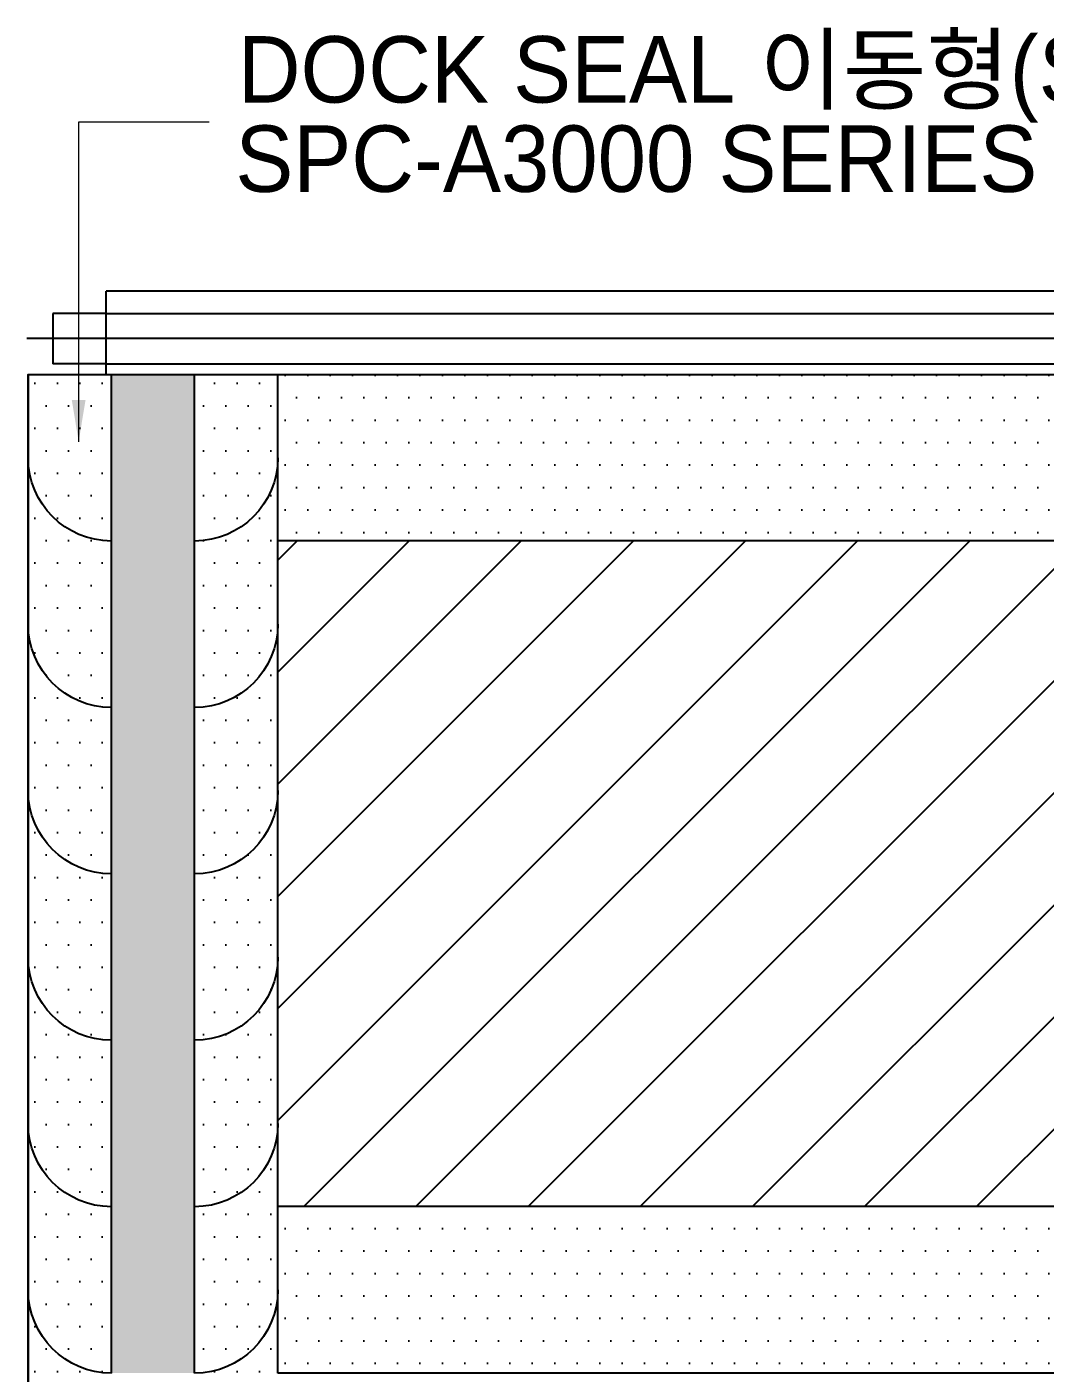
# Model space of a CAD drawing. Header units: millimetres. Extents: x 909 to 159266, y 137 to 21462.
# Drawn here: x 8505 to 9728, y 10280 to 11898 of the extents above; entities that cross this region are included whole.
import ezdxf

# ---------------------------------------------------------------- set-up
doc = ezdxf.new("R2010")
doc.units = ezdxf.units.MM
doc.header["$LTSCALE"] = 50
doc.header["$MEASUREMENT"] = 0
doc.linetypes.add('CEN', pattern=[62, 60, -1, 0, -1])
doc.linetypes.add('HIDDEN', pattern=[2, 1, -1])
doc.layers.add('DIM', color=7, linetype='Continuous')
doc.styles.get("Standard").update_dxf_attribs({"font": 'NanumGothicBold.ttf'})
doc.styles.add('헤드라인', font='')
doc.styles.get('헤드라인').set_extended_font_data('HY울릉도M')
doc.dimstyles.new('ISO-25', dxfattribs={"dimtxt": 2.5, "dimasz": 2.5, "dimexe": 1.25, "dimexo": 0.625, "dimtad": 1, "dimtxsty": 'Standard', "dimcen": 2.5, "dimadec": 0, "dimazin": 0, "dimtfac": 1, "dimtmove": 0, "dimatfit": 3, "dimfxl": 1, "dimarcsym": 0})
pattern_1 = [(0, (-131276.867, 86558.742), (13.49375, 26.9875), [0, -26.9875])]

# ---------------------------------------------------------------- blocks, each defined once
blk = doc.blocks.new('SIDE DUCK SEAL')
h = blk.add_hatch()
h.set_pattern_fill('DOTS', color=3, scale=17)
h.set_pattern_definition([(0, (0, 0), (13.49375, 26.9875), [0, -26.9875])])
h.paths.add_polyline_path([(142683.2, -75178.5, 0.414214), (142783.2, -75278.5), (142783.2, -75078.5), (142683.2, -75078.5)])
h.paths.add_polyline_path([(142683.2, -75178.5), (142683.2, -75278.5), (142783.2, -75278.5, -0.414214)], flags=17)
h.paths.add_polyline_path([(142983.2, -75178.5), (142983.2, -75078.5), (142883.2, -75078.5), (142883.2, -75278.5, 0.414214)])
h.paths.add_polyline_path([(142983.2, -75178.5, -0.414214), (142883.2, -75278.5), (142983.2, -75278.5)], flags=17)
h = blk.add_hatch(color=2)
h.dxf.hatch_style = 1
h.paths.add_polyline_path([(142883.2, -75078.5), (142783.2, -75078.5), (142783.2, -75278.5), (142883.2, -75278.5)])
at = {"layer": 'DIM', "color": 3}
for p, q in [((142783.2, -75278.5, 0), (142783.2, -75078.5, 0)), ((142883.2, -75278.5, 0), (142883.2, -75078.5, 0))]:
    blk.add_line(p, q, dxfattribs=at)
at = {"layer": 'DIM', "color": 3, "elevation": 0}
for points in [[(142683.2, -75278.5), (142683.2, -75078.5)], [(142983.2, -75078.5), (142983.2, -75078.5), (142983.2, -75278.5)]]:
    blk.add_lwpolyline(points, dxfattribs=at)
at = {"layer": 'DIM', "color": 3}
for centre, start, end in [((142783.2, -75178.5, 0), 180, 270), ((142883.2, -75178.5, 0), 270, 0)]:
    blk.add_arc(centre, 100, start, end, dxfattribs=at)

msp = doc.modelspace()

# ---------------------------------------------------------------- hatches: boundary and pattern name
h = msp.add_hatch()
h.set_pattern_fill('DOTS', color=3, scale=17)
h.set_pattern_definition(pattern_1)
h.paths.add_polyline_path([(8806.4, 11480.3), (11106.4, 11480.3), (11106.4, 11280.3), (8806.4, 11280.3)])
h = msp.add_hatch()
h.set_pattern_fill('ANSI31', color=256, scale=30)
h.set_pattern_definition([(45, (-41448.75, -24449.88), (-67.35192, 67.35192), [])])
h.paths.add_polyline_path([(8806.4, 11280.3), (11106.4, 11280.3), (11106.4, 10480.3), (8806.4, 10480.3)])
h = msp.add_hatch()
h.set_pattern_fill('DOTS', color=3, scale=17)
h.set_pattern_definition(pattern_1)
h.paths.add_polyline_path([(11106.4, 10280.3), (11106.4, 10480.3), (8806.4, 10480.3), (8806.4, 10280.3)])

# ---------------------------------------------------------------- linework, layer by layer
at = {"linetype": 'HIDDEN', "ltscale": 100}
for p, q in [((8600.2, 11553.7), (11309, 11553.7)), ((8600.2, 11493.2), (11309, 11493.2))]:
    msp.add_line(p, q, dxfattribs=at)
at = {"color": 1, "linetype": 'CEN', "ltscale": 10}
msp.add_line((11411, 11523.4), (8504.9, 11523.4), dxfattribs=at)
at = {"layer": 'DIM', "color": 3}
for p, q in [((11309, 11580.3), (8600.2, 11580.3)), ((8600.2, 11480.3), (8600.2, 11580.3)), ((8536, 11553.7), (8536, 11493.2)), ((8600.2, 11553.7), (8536, 11553.7)), ((8600.2, 11493.2), (8536, 11493.2)), ((8506.4, 11480.3), (8506.4, 8280.3)), ((8506.4, 8280.3), (8506.4, 11480.3)), ((8506.4, 11480.2), (8806.4, 11480.2)), ((11106.4, 10480.3), (8806.4, 10480.3)), ((11106.4, 10280.3), (8806.4, 10280.3))]:
    msp.add_line(p, q, dxfattribs=at)
msp.add_lwpolyline([(8806.4, 11480.3), (11106.4, 11480.3), (11106.4, 11280.3), (8806.4, 11280.3)], close=True, dxfattribs=at)

# ---------------------------------------------------------------- block references
at = {"xscale": -1}
for p in [(151489.6, 86558.7), (151489.6, 86358.7), (151489.6, 86158.7), (151489.6, 85958.7), (151489.6, 85758.7), (151489.6, 85558.7)]:
    msp.add_blockref('SIDE DUCK SEAL', p, dxfattribs=at)

# ---------------------------------------------------------------- texts
at = {"color": 3, "style": '헤드라인'}
for s, p in [('DOCK SEAL 이동형(SQUARE TYPE)', (8758.3, 11807.1)), ('SPC-A3000 SERIES', (8755.3, 11699.8))]:
    msp.add_text(s, height=79.834, dxfattribs=at).set_placement(p)

# ---------------------------------------------------------------- leaders
msp.add_leader([(8567.1, 11399.5), (8567.1, 11784), (8724, 11784)], dimstyle='ISO-25', override={"dimasz": 50, "dimtad": 0, "dimclrd": 1, "dimlwd": 9})

doc.saveas('drawing.dxf')
